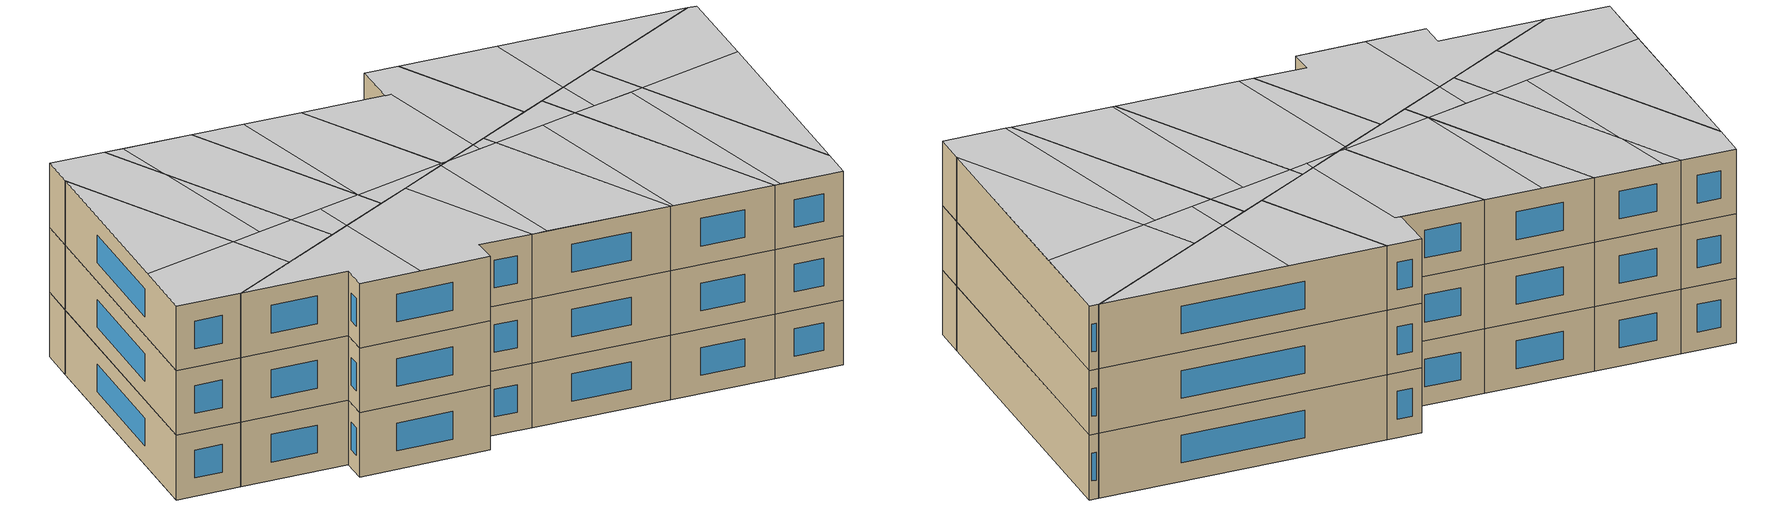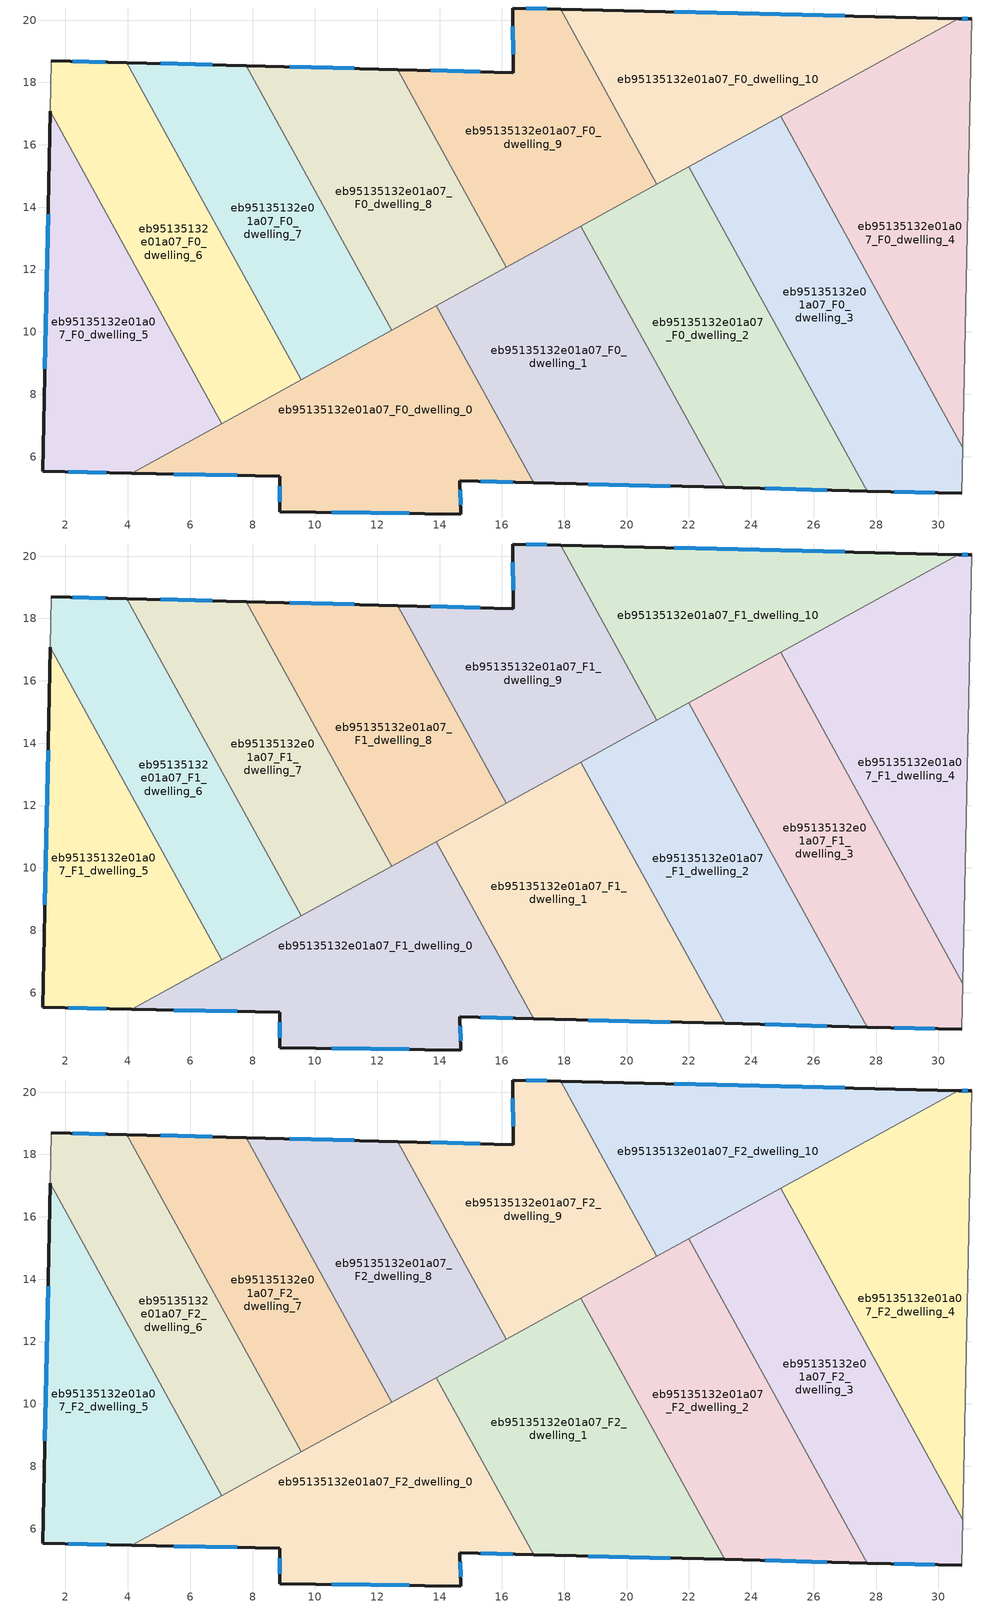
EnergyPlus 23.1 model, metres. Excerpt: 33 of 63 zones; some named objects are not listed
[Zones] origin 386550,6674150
eb95135132e01a07_F0_dwelling_0
 floor ground (EU_floor_Construction): 13.9,10.84 17.02,5.16 14.65,5.22 14.68,4.16 8.88,4.23 8.87,5.37 4.12,5.47 z0
 wall outside (EU_wall_Construction): 4.12,5.47 8.87,5.37 8.88,4.23 14.68,4.16 14.65,5.22 17.02,5.16 z0:3
 wall to eb95135132e01a07_F0_dwelling_1 (EU_wall_Construction): 17.02,5.16 13.9,10.84 z0:3
 wall to eb95135132e01a07_F0_dwelling_7 (EU_wall_Construction): 12.47,10.06 9.56,8.46 z0:3
 wall to eb95135132e01a07_F0_dwelling_5 (EU_wall_Construction): 7.02,7.06 4.12,5.47 z0:3
 wall to eb95135132e01a07_F0_dwelling_6 (EU_wall_Construction): 9.56,8.46 7.02,7.06 z0:3
 wall to eb95135132e01a07_F0_dwelling_8 (EU_wall_Construction): 13.9,10.84 12.47,10.06 z0:3
 window (EU_Window_Construction): 8.87,5.04 8.88,4.55 / 5.48,5.44 7.52,5.4 / 15.33,5.21 16.34,5.18 / 14.67,4.46 14.66,4.92 / 10.53,4.21 13.02,4.18 z0.86:2.14
eb95135132e01a07_F0_dwelling_1
 floor ground (EU_floor_Construction): 18.53,13.39 23.14,5.01 17.02,5.16 13.9,10.84 z0
 wall outside (EU_wall_Construction): 17.02,5.16 23.14,5.01 z0:3
 wall to eb95135132e01a07_F0_dwelling_2 (EU_wall_Construction): 23.14,5.01 18.53,13.39 z0:3
 wall to eb95135132e01a07_F0_dwelling_9 (EU_wall_Construction): 18.53,13.39 16.14,12.08 z0:3
 wall to eb95135132e01a07_F0_dwelling_8 (EU_wall_Construction): 16.14,12.07 13.9,10.84 z0:3
 window (EU_Window_Construction): 18.77,5.12 21.39,5.05 z0.86:2.14
eb95135132e01a07_F0_dwelling_10
 floor ground (EU_floor_Construction): 30.64,20.05 20.97,14.73 17.88,20.35 z0
 wall outside (EU_wall_Construction): 30.64,20.05 17.88,20.35 z0:3
 wall to eb95135132e01a07_F0_dwelling_9 (EU_wall_Construction): 17.88,20.35 20.97,14.73 z0:3
 wall to eb95135132e01a07_F0_dwelling_4 (EU_wall_Construction): 24.94,16.92 30.64,20.05 z0:3
 wall to eb95135132e01a07_F0_dwelling_3 (EU_wall_Construction): 22,15.3 24.94,16.91 z0:3
 wall to eb95135132e01a07_F0_dwelling_2 (EU_wall_Construction): 20.97,14.73 22,15.3 z0:3
 window (EU_Window_Construction): 26.99,20.14 21.52,20.27 z0.86:2.14
eb95135132e01a07_F0_dwelling_2
 floor ground (EU_floor_Construction): 22,15.3 27.72,4.89 23.14,5.01 18.53,13.39 z0
 wall outside (EU_wall_Construction): 23.14,5.01 27.72,4.89 z0:3
 wall to eb95135132e01a07_F0_dwelling_3 (EU_wall_Construction): 27.72,4.89 22,15.3 z0:3
 wall to eb95135132e01a07_F0_dwelling_9 (EU_wall_Construction): 20.97,14.73 18.53,13.39 z0:3
 window (EU_Window_Construction): 24.45,4.98 26.41,4.93 z0.86:2.14
eb95135132e01a07_F0_dwelling_3
 floor ground (EU_floor_Construction): 24.94,16.92 30.78,6.29 30.75,4.82 27.72,4.89 22,15.3 z0
 wall outside (EU_wall_Construction): 27.72,4.89 30.75,4.82 z0:3
 wall to eb95135132e01a07_F0_dwelling_4 (EU_wall_Construction): 30.78,6.29 24.94,16.92 z0:3
 wall adiabatic (EU_wall_Construction): 30.75,4.82 30.78,6.29 z0:3
 window (EU_Window_Construction): 28.59,4.87 29.89,4.84 z0.86:2.14
eb95135132e01a07_F0_dwelling_4
 floor ground (EU_floor_Construction): 31.07,20.04 30.78,6.29 24.94,16.92 30.64,20.05 z0
 wall outside (EU_wall_Construction): 31.07,20.04 30.64,20.05 z0:3
 wall adiabatic (EU_wall_Construction): 30.78,6.29 31.07,20.04 z0:3
 window (EU_Window_Construction): 30.95,20.04 30.76,20.05 z0.86:2.14
eb95135132e01a07_F0_dwelling_5
 floor ground (EU_floor_Construction): 1.51,17.08 7.02,7.06 4.12,5.47 1.27,5.52 z0
 wall outside (EU_wall_Construction): 1.51,17.08 1.27,5.52 4.12,5.47 z0:3
 wall to eb95135132e01a07_F0_dwelling_6 (EU_wall_Construction): 7.02,7.06 1.51,17.08 z0:3
 window (EU_Window_Construction): 2.09,5.51 3.31,5.48 / 1.44,13.78 1.34,8.82 z0.86:2.14
eb95135132e01a07_F0_dwelling_6
 floor ground (EU_floor_Construction): 3.96,18.64 9.56,8.46 7.02,7.06 1.51,17.08 1.54,18.7 z0
 wall outside (EU_wall_Construction): 3.96,18.64 1.54,18.7 z0:3
 wall to eb95135132e01a07_F0_dwelling_7 (EU_wall_Construction): 9.56,8.46 3.96,18.64 z0:3
 wall adiabatic (EU_wall_Construction): 1.54,18.7 1.51,17.08 z0:3
 window (EU_Window_Construction): 3.27,18.66 2.24,18.68 z0.86:2.14
eb95135132e01a07_F0_dwelling_7
 floor ground (EU_floor_Construction): 7.81,18.54 12.47,10.06 9.56,8.46 3.96,18.64 z0
 wall outside (EU_wall_Construction): 7.81,18.54 3.96,18.64 z0:3
 wall to eb95135132e01a07_F0_dwelling_8 (EU_wall_Construction): 12.47,10.06 7.81,18.54 z0:3
 window (EU_Window_Construction): 6.71,18.57 5.06,18.61 z0.86:2.14
eb95135132e01a07_F0_dwelling_8
 floor ground (EU_floor_Construction): 12.65,18.41 16.14,12.08 12.47,10.06 7.81,18.54 z0
 wall outside (EU_wall_Construction): 12.65,18.41 7.81,18.54 z0:3
 wall to eb95135132e01a07_F0_dwelling_9 (EU_wall_Construction): 16.14,12.08 12.65,18.41 z0:3
 window (EU_Window_Construction): 11.27,18.45 9.19,18.5 z0.86:2.14
eb95135132e01a07_F0_dwelling_9
 floor ground (EU_floor_Construction): 17.88,20.35 20.97,14.73 16.14,12.08 12.65,18.41 16.36,18.32 16.35,20.39 z0
 wall outside (EU_wall_Construction): 17.88,20.35 16.35,20.39 16.36,18.32 12.65,18.41 z0:3
 window (EU_Window_Construction): 16.35,19.8 16.36,18.91 / 17.44,20.36 16.79,20.38 / 15.3,18.34 13.71,18.39 z0.86:2.14
eb95135132e01a07_F1_dwelling_0
 floor to eb95135132e01a07_F0_dwelling_0 (EU_floor_Construction): 13.9,10.84 17.02,5.16 14.65,5.22 14.68,4.16 8.88,4.23 8.87,5.37 4.12,5.47 z3
 wall outside (EU_wall_Construction): 4.12,5.47 8.87,5.37 8.88,4.23 14.68,4.16 14.65,5.22 17.02,5.16 z3:6
 wall to eb95135132e01a07_F1_dwelling_1 (EU_wall_Construction): 17.02,5.16 13.9,10.84 z3:6
 wall to eb95135132e01a07_F1_dwelling_7 (EU_wall_Construction): 12.47,10.06 9.56,8.46 z3:6
 wall to eb95135132e01a07_F1_dwelling_5 (EU_wall_Construction): 7.02,7.06 4.12,5.47 z3:6
 wall to eb95135132e01a07_F1_dwelling_6 (EU_wall_Construction): 9.56,8.46 7.02,7.06 z3:6
 wall to eb95135132e01a07_F1_dwelling_8 (EU_wall_Construction): 13.9,10.84 12.47,10.06 z3:6
 window (EU_Window_Construction): 8.87,5.04 8.88,4.55 / 5.48,5.44 7.52,5.4 / 15.33,5.21 16.34,5.18 / 14.67,4.46 14.66,4.92 / 10.53,4.21 13.02,4.18 z3.86:5.14
eb95135132e01a07_F1_dwelling_1
 floor to eb95135132e01a07_F0_dwelling_1 (EU_floor_Construction): 18.53,13.39 23.14,5.01 17.02,5.16 13.9,10.84 z3
 wall outside (EU_wall_Construction): 17.02,5.16 23.14,5.01 z3:6
 wall to eb95135132e01a07_F1_dwelling_2 (EU_wall_Construction): 23.14,5.01 18.53,13.39 z3:6
 wall to eb95135132e01a07_F1_dwelling_9 (EU_wall_Construction): 18.53,13.39 16.14,12.08 z3:6
 wall to eb95135132e01a07_F1_dwelling_8 (EU_wall_Construction): 16.14,12.07 13.9,10.84 z3:6
 window (EU_Window_Construction): 18.77,5.12 21.39,5.05 z3.86:5.14
eb95135132e01a07_F1_dwelling_10
 floor to eb95135132e01a07_F0_dwelling_10 (EU_floor_Construction): 30.64,20.05 20.97,14.73 17.88,20.35 z3
 wall outside (EU_wall_Construction): 30.64,20.05 17.88,20.35 z3:6
 wall to eb95135132e01a07_F1_dwelling_9 (EU_wall_Construction): 17.88,20.35 20.97,14.73 z3:6
 wall to eb95135132e01a07_F1_dwelling_4 (EU_wall_Construction): 24.94,16.92 30.64,20.05 z3:6
 wall to eb95135132e01a07_F1_dwelling_3 (EU_wall_Construction): 22,15.3 24.94,16.91 z3:6
 wall to eb95135132e01a07_F1_dwelling_2 (EU_wall_Construction): 20.97,14.73 22,15.3 z3:6
 window (EU_Window_Construction): 26.99,20.14 21.52,20.27 z3.86:5.14
eb95135132e01a07_F1_dwelling_2
 floor to eb95135132e01a07_F0_dwelling_2 (EU_floor_Construction): 22,15.3 27.72,4.89 23.14,5.01 18.53,13.39 z3
 wall outside (EU_wall_Construction): 23.14,5.01 27.72,4.89 z3:6
 wall to eb95135132e01a07_F1_dwelling_3 (EU_wall_Construction): 27.72,4.89 22,15.3 z3:6
 wall to eb95135132e01a07_F1_dwelling_9 (EU_wall_Construction): 20.97,14.73 18.53,13.39 z3:6
 window (EU_Window_Construction): 24.45,4.98 26.41,4.93 z3.86:5.14
eb95135132e01a07_F1_dwelling_3
 floor to eb95135132e01a07_F0_dwelling_3 (EU_floor_Construction): 24.94,16.92 30.78,6.29 30.75,4.82 27.72,4.89 22,15.3 z3
 wall outside (EU_wall_Construction): 27.72,4.89 30.75,4.82 z3:6
 wall to eb95135132e01a07_F1_dwelling_4 (EU_wall_Construction): 30.78,6.29 24.94,16.92 z3:6
 wall adiabatic (EU_wall_Construction): 30.75,4.82 30.78,6.29 z3:6
 window (EU_Window_Construction): 28.59,4.87 29.89,4.84 z3.86:5.14
eb95135132e01a07_F1_dwelling_4
 floor to eb95135132e01a07_F0_dwelling_4 (EU_floor_Construction): 31.07,20.04 30.78,6.29 24.94,16.92 30.64,20.05 z3
 wall outside (EU_wall_Construction): 31.07,20.04 30.64,20.05 z3:6
 wall adiabatic (EU_wall_Construction): 30.78,6.29 31.07,20.04 z3:6
 window (EU_Window_Construction): 30.95,20.04 30.76,20.05 z3.86:5.14
eb95135132e01a07_F1_dwelling_5
 floor to eb95135132e01a07_F0_dwelling_5 (EU_floor_Construction): 1.51,17.08 7.02,7.06 4.12,5.47 1.27,5.52 z3
 wall outside (EU_wall_Construction): 1.51,17.08 1.27,5.52 4.12,5.47 z3:6
 wall to eb95135132e01a07_F1_dwelling_6 (EU_wall_Construction): 7.02,7.06 1.51,17.08 z3:6
 window (EU_Window_Construction): 2.09,5.51 3.31,5.48 / 1.44,13.78 1.34,8.82 z3.86:5.14
eb95135132e01a07_F1_dwelling_6
 floor to eb95135132e01a07_F0_dwelling_6 (EU_floor_Construction): 3.96,18.64 9.56,8.46 7.02,7.06 1.51,17.08 1.54,18.7 z3
 wall outside (EU_wall_Construction): 3.96,18.64 1.54,18.7 z3:6
 wall to eb95135132e01a07_F1_dwelling_7 (EU_wall_Construction): 9.56,8.46 3.96,18.64 z3:6
 wall adiabatic (EU_wall_Construction): 1.54,18.7 1.51,17.08 z3:6
 window (EU_Window_Construction): 3.27,18.66 2.24,18.68 z3.86:5.14
eb95135132e01a07_F1_dwelling_7
 floor to eb95135132e01a07_F0_dwelling_7 (EU_floor_Construction): 7.81,18.54 12.47,10.06 9.56,8.46 3.96,18.64 z3
 wall outside (EU_wall_Construction): 7.81,18.54 3.96,18.64 z3:6
 wall to eb95135132e01a07_F1_dwelling_8 (EU_wall_Construction): 12.47,10.06 7.81,18.54 z3:6
 window (EU_Window_Construction): 6.71,18.57 5.06,18.61 z3.86:5.14
eb95135132e01a07_F1_dwelling_8
 floor to eb95135132e01a07_F0_dwelling_8 (EU_floor_Construction): 12.65,18.41 16.14,12.08 12.47,10.06 7.81,18.54 z3
 wall outside (EU_wall_Construction): 12.65,18.41 7.81,18.54 z3:6
 wall to eb95135132e01a07_F1_dwelling_9 (EU_wall_Construction): 16.14,12.08 12.65,18.41 z3:6
 window (EU_Window_Construction): 11.27,18.45 9.19,18.5 z3.86:5.14
eb95135132e01a07_F1_dwelling_9
 floor to eb95135132e01a07_F0_dwelling_9 (EU_floor_Construction): 17.88,20.35 20.97,14.73 16.14,12.08 12.65,18.41 16.36,18.32 16.35,20.39 z3
 wall outside (EU_wall_Construction): 17.88,20.35 16.35,20.39 16.36,18.32 12.65,18.41 z3:6
 window (EU_Window_Construction): 16.35,19.8 16.36,18.91 / 17.44,20.36 16.79,20.38 / 15.3,18.34 13.71,18.39 z3.86:5.14
eb95135132e01a07_F2_dwelling_0
 floor to eb95135132e01a07_F1_dwelling_0 (EU_floor_Construction): 13.9,10.84 17.02,5.16 14.65,5.22 14.68,4.16 8.88,4.23 8.87,5.37 4.12,5.47 z6
 wall outside (EU_wall_Construction): 4.12,5.47 8.87,5.37 8.88,4.23 14.68,4.16 14.65,5.22 17.02,5.16 z6:9
 wall to eb95135132e01a07_F2_dwelling_1 (EU_wall_Construction): 17.02,5.16 13.9,10.84 z6:9
 wall to eb95135132e01a07_F2_dwelling_7 (EU_wall_Construction): 12.47,10.06 9.56,8.46 z6:9
 wall to eb95135132e01a07_F2_dwelling_5 (EU_wall_Construction): 7.02,7.06 4.12,5.47 z6:9
 wall to eb95135132e01a07_F2_dwelling_6 (EU_wall_Construction): 9.56,8.46 7.02,7.06 z6:9
 wall to eb95135132e01a07_F2_dwelling_8 (EU_wall_Construction): 13.9,10.84 12.47,10.06 z6:9
 window (EU_Window_Construction): 8.87,5.04 8.88,4.55 / 5.48,5.44 7.52,5.4 / 15.33,5.21 16.34,5.18 / 14.67,4.46 14.66,4.92 / 10.53,4.21 13.02,4.18 z6.86:8.14
 ceiling to eb95135132e01a07_F3_dwelling_1 (EU_floor_Construction): 17.02,5.16 13.9,10.84 10.42,8.93 11.59,4.2 14.68,4.16 14.65,5.22 z9
 ceiling to eb95135132e01a07_F3_dwelling_0 (EU_floor_Construction): 11.59,4.2 10.42,8.93 4.12,5.47 8.87,5.37 8.88,4.23 z9
eb95135132e01a07_F2_dwelling_1
 floor to eb95135132e01a07_F1_dwelling_1 (EU_floor_Construction): 18.53,13.39 23.14,5.01 17.02,5.16 13.9,10.84 z6
 wall outside (EU_wall_Construction): 17.02,5.16 23.14,5.01 z6:9
 wall to eb95135132e01a07_F2_dwelling_2 (EU_wall_Construction): 23.14,5.01 18.53,13.39 z6:9
 wall to eb95135132e01a07_F2_dwelling_9 (EU_wall_Construction): 18.53,13.39 16.14,12.08 z6:9
 wall to eb95135132e01a07_F2_dwelling_8 (EU_wall_Construction): 16.14,12.07 13.9,10.84 z6:9
 window (EU_Window_Construction): 18.77,5.12 21.39,5.05 z6.86:8.14
 ceiling to eb95135132e01a07_F3_dwelling_2 (EU_floor_Construction): 23.14,5.01 18.84,12.82 16.41,12.23 16,12 17.68,5.15 z9
 ceiling to eb95135132e01a07_F3_dwelling_1 (EU_floor_Construction): 17.68,5.15 16,12 13.9,10.84 17.02,5.16 z9
 ceiling to eb95135132e01a07_F3_dwelling_8 (EU_floor_Construction): 18.84,12.82 18.53,13.39 17.92,13.06 18.03,12.62 z9
 ceiling adiabatic (EU_roof_Construction): 18.03,12.62 17.92,13.06 16.41,12.23 z9
eb95135132e01a07_F2_dwelling_10
 floor to eb95135132e01a07_F1_dwelling_10 (EU_floor_Construction): 30.64,20.05 20.97,14.73 17.88,20.35 z6
 wall outside (EU_wall_Construction): 30.64,20.05 17.88,20.35 z6:9
 wall to eb95135132e01a07_F2_dwelling_9 (EU_wall_Construction): 17.88,20.35 20.97,14.73 z6:9
 wall to eb95135132e01a07_F2_dwelling_4 (EU_wall_Construction): 24.94,16.92 30.64,20.05 z6:9
 wall to eb95135132e01a07_F2_dwelling_3 (EU_wall_Construction): 22,15.3 24.94,16.91 z6:9
 wall to eb95135132e01a07_F2_dwelling_2 (EU_wall_Construction): 20.97,14.73 22,15.3 z6:9
 window (EU_Window_Construction): 26.99,20.14 21.52,20.27 z6.86:8.14
 ceiling to eb95135132e01a07_F3_dwelling_9 (EU_floor_Construction): 30.64,20.05 22.24,20.25 23.29,16.01 z9
 ceiling to eb95135132e01a07_F3_dwelling_8 (EU_floor_Construction): 23.29,16.01 22.24,20.25 17.88,20.35 20.97,14.73 z9
eb95135132e01a07_F2_dwelling_2
 floor to eb95135132e01a07_F1_dwelling_2 (EU_floor_Construction): 22,15.3 27.72,4.89 23.14,5.01 18.53,13.39 z6
 wall outside (EU_wall_Construction): 23.14,5.01 27.72,4.89 z6:9
 wall to eb95135132e01a07_F2_dwelling_3 (EU_wall_Construction): 27.72,4.89 22,15.3 z6:9
 wall to eb95135132e01a07_F2_dwelling_9 (EU_wall_Construction): 20.97,14.73 18.53,13.39 z6:9
 window (EU_Window_Construction): 24.45,4.98 26.41,4.93 z6.86:8.14
 ceiling to eb95135132e01a07_F3_dwelling_2 (EU_floor_Construction): 23.24,5.01 21.18,13.4 18.84,12.82 23.14,5.01 z9
 ceiling to eb95135132e01a07_F3_dwelling_8 (EU_floor_Construction): 22.82,13.8 22,15.3 18.53,13.39 18.84,12.82 z9
 ceiling adiabatic (EU_roof_Construction): 27.72,4.89 22.82,13.8 18.84,12.82 21.18,13.4 23.24,5.01 23.14,5.01 z9
eb95135132e01a07_F2_dwelling_3
 floor to eb95135132e01a07_F1_dwelling_3 (EU_floor_Construction): 24.94,16.92 30.78,6.29 30.75,4.82 27.72,4.89 22,15.3 z6
 wall outside (EU_wall_Construction): 27.72,4.89 30.75,4.82 z6:9
 wall to eb95135132e01a07_F2_dwelling_4 (EU_wall_Construction): 30.78,6.29 24.94,16.92 z6:9
 wall adiabatic (EU_wall_Construction): 30.75,4.82 30.78,6.29 z6:9
 window (EU_Window_Construction): 28.59,4.87 29.89,4.84 z6.86:8.14
 ceiling to eb95135132e01a07_F3_dwelling_4 (EU_floor_Construction): 30.75,4.82 30.78,6.29 26.19,14.63 25.63,14.49 27.99,4.89 z9
 ceiling to eb95135132e01a07_F3_dwelling_3 (EU_floor_Construction): 27.99,4.89 25.63,14.49 22.82,13.8 27.72,4.89 z9
 ceiling to eb95135132e01a07_F3_dwelling_8 (EU_floor_Construction): 23.77,14.04 23.29,16.01 22,15.3 22.82,13.8 z9
 ceiling adiabatic (EU_roof_Construction): 26.19,14.63 24.94,16.92 22,15.3 23.29,16.01 23.77,14.04 22.82,13.8 z9
eb95135132e01a07_F2_dwelling_4
 floor to eb95135132e01a07_F1_dwelling_4 (EU_floor_Construction): 31.07,20.04 30.78,6.29 24.94,16.92 30.64,20.05 z6
 wall outside (EU_wall_Construction): 31.07,20.04 30.64,20.05 z6:9
 wall adiabatic (EU_wall_Construction): 30.78,6.29 31.07,20.04 z6:9
 window (EU_Window_Construction): 30.95,20.04 30.76,20.05 z6.86:8.14
 ceiling to eb95135132e01a07_F3_dwelling_4 (EU_floor_Construction): 30.78,6.29 30.98,15.81 26.19,14.63 z9
 ceiling to eb95135132e01a07_F3_dwelling_9 (EU_floor_Construction): 30.98,15.81 31.07,20.04 30.64,20.05 24.94,16.92 26.19,14.63 z9
eb95135132e01a07_F2_dwelling_5
 floor to eb95135132e01a07_F1_dwelling_5 (EU_floor_Construction): 1.51,17.08 7.02,7.06 4.12,5.47 1.27,5.52 z6
 wall outside (EU_wall_Construction): 1.51,17.08 1.27,5.52 4.12,5.47 z6:9
 wall to eb95135132e01a07_F2_dwelling_6 (EU_wall_Construction): 7.02,7.06 1.51,17.08 z6:9
 window (EU_Window_Construction): 2.09,5.51 3.31,5.48 / 1.44,13.78 1.34,8.82 z6.86:8.14
 ceiling to eb95135132e01a07_F3_dwelling_0 (EU_floor_Construction): 7.02,7.06 5.64,9.58 1.33,8.52 1.27,5.52 4.12,5.47 z9
 ceiling to eb95135132e01a07_F3_dwelling_5 (EU_floor_Construction): 5.64,9.58 1.51,17.08 1.33,8.52 z9
eb95135132e01a07_F2_dwelling_6
 floor to eb95135132e01a07_F1_dwelling_6 (EU_floor_Construction): 3.96,18.64 9.56,8.46 7.02,7.06 1.51,17.08 1.54,18.7 z6
 wall outside (EU_wall_Construction): 3.96,18.64 1.54,18.7 z6:9
 wall to eb95135132e01a07_F2_dwelling_7 (EU_wall_Construction): 9.56,8.46 3.96,18.64 z6:9
 wall adiabatic (EU_wall_Construction): 1.54,18.7 1.51,17.08 z6:9
 window (EU_Window_Construction): 3.27,18.66 2.24,18.68 z6.86:8.14
 ceiling to eb95135132e01a07_F3_dwelling_5 (EU_floor_Construction): 6.94,9.9 5.46,15.92 3.96,18.64 1.54,18.7 1.51,17.08 5.64,9.58 z9
 ceiling to eb95135132e01a07_F3_dwelling_6 (EU_floor_Construction): 8.55,10.29 5.46,15.92 6.94,9.9 z9
 ceiling to eb95135132e01a07_F3_dwelling_0 (EU_floor_Construction): 9.56,8.46 8.55,10.29 5.64,9.58 7.02,7.06 z9
eb95135132e01a07_F2_dwelling_7
 floor to eb95135132e01a07_F1_dwelling_7 (EU_floor_Construction): 7.81,18.54 12.47,10.06 9.56,8.46 3.96,18.64 z6
 wall outside (EU_wall_Construction): 7.81,18.54 3.96,18.64 z6:9
 wall to eb95135132e01a07_F2_dwelling_8 (EU_wall_Construction): 12.47,10.06 7.81,18.54 z6:9
 window (EU_Window_Construction): 6.71,18.57 5.06,18.61 z6.86:8.14
 ceiling to eb95135132e01a07_F3_dwelling_6 (EU_floor_Construction): 11.89,11.11 7.81,18.54 4.79,18.62 5.46,15.92 8.55,10.29 z9
 ceiling to eb95135132e01a07_F3_dwelling_5 (EU_floor_Construction): 5.46,15.92 4.79,18.62 3.96,18.64 z9
 ceiling to eb95135132e01a07_F3_dwelling_1 (EU_floor_Construction): 12.47,10.06 11.89,11.11 10,10.65 10.42,8.93 z9
 ceiling to eb95135132e01a07_F3_dwelling_0 (EU_floor_Construction): 10.42,8.93 10,10.65 8.55,10.29 9.56,8.46 z9
eb95135132e01a07_F2_dwelling_8
 floor to eb95135132e01a07_F1_dwelling_8 (EU_floor_Construction): 12.65,18.41 16.14,12.08 12.47,10.06 7.81,18.54 z6
 wall outside (EU_wall_Construction): 12.65,18.41 7.81,18.54 z6:9
 wall to eb95135132e01a07_F2_dwelling_9 (EU_wall_Construction): 16.14,12.08 12.65,18.41 z6:9
 window (EU_Window_Construction): 11.27,18.45 9.19,18.5 z6.86:8.14
 ceiling to eb95135132e01a07_F3_dwelling_7 (EU_floor_Construction): 16.1,12.15 12.65,18.41 10.11,18.48 11.92,11.12 z9
 ceiling to eb95135132e01a07_F3_dwelling_6 (EU_floor_Construction): 11.92,11.12 10.11,18.48 7.81,18.54 11.89,11.11 z9
 ceiling to eb95135132e01a07_F3_dwelling_1 (EU_floor_Construction): 16,12 15.97,12.12 11.89,11.11 12.47,10.06 z9
 ceiling to eb95135132e01a07_F3_dwelling_2 (EU_floor_Construction): 16.14,12.08 16.1,12.15 15.97,12.12 16,12 z9
eb95135132e01a07_F2_dwelling_9
 floor to eb95135132e01a07_F1_dwelling_9 (EU_floor_Construction): 17.88,20.35 20.97,14.73 16.14,12.08 12.65,18.41 16.36,18.32 16.35,20.39 z6
 wall outside (EU_wall_Construction): 17.88,20.35 16.35,20.39 16.36,18.32 12.65,18.41 z6:9
 window (EU_Window_Construction): 16.35,19.8 16.36,18.91 / 17.44,20.36 16.79,20.38 / 15.3,18.34 13.71,18.39 z6.86:8.14
 ceiling to eb95135132e01a07_F3_dwelling_8 (EU_floor_Construction): 20.97,14.73 17.88,20.35 16.35,20.39 16.36,18.32 16.63,18.31 17.92,13.06 z9
 ceiling to eb95135132e01a07_F3_dwelling_2 (EU_floor_Construction): 16.41,12.23 16.1,12.15 16.14,12.08 z9
 ceiling to eb95135132e01a07_F3_dwelling_7 (EU_floor_Construction): 17.92,13.06 16.63,18.31 12.65,18.41 16.1,12.15 16.41,12.23 z9
[Building]
EU S2 Campaign: North Axis=0; Terrain=City; Solar Distribution=FullExterior
[Site:Location]
Helsinki-Vantaa.AP: Latitude=60.317; Longitude=24.963; Time Zone=2; Elevation=54.6
[SizingPeriod:WeatherFileDays]
AnnualSizingPeriod: Begin Month=1; Begin Day of Month=1; End Month=12; End Day of Month=31; Day of Week for Start Day=Monday; Use Weather File Daylight Saving Period=No; Use Weather File Rain and Snow Indicators=No
[MATERIAL]
EU_InternalMass_Material: Roughness=MediumRough; Thickness=0.1; Conductivity=1; Density=1800; Specific Heat=900; Thermal Absorptance=0.9; Solar Absorptance=0.7; Visible Absorptance=0.7
[MATERIAL:NOMASS] Roughness=MediumRough; Thermal Absorptance=0.9; Solar Absorptance=0.7; Visible Absorptance=0.7
Name | Thermal Resistance
EU_wall_NoMass | 1.10183
EU_roof_NoMass; EU_floor_NoMass | 1.70606
[WINDOWMATERIAL:SIMPLEGLAZINGSYSTEM]
EU_Window_SimpleGlazing: UFactor=3.11035; Solar Heat Gain Coefficient=0.8; Visible Transmittance=0.8
[CONSTRUCTION]
EU_wall_Construction: EU_wall_NoMass
EU_roof_Construction: EU_roof_NoMass
EU_floor_Construction: EU_floor_NoMass
EU_Window_Construction: EU_Window_SimpleGlazing
EU_InternalMass_Construction: EU_InternalMass_Material
[ZONE] Type=1; Multiplier=1; Ceiling Height=autocalculate; Floor Area=autocalculate; Part of Total Floor Area=Yes
Name | Volume
eb95135132e01a07_F0_dwelling_0; eb95135132e01a07_F1_dwelling_0; eb95135132e01a07_F2_dwelling_0 | 127.335
eb95135132e01a07_F0_dwelling_1; eb95135132e01a07_F1_dwelling_1; eb95135132e01a07_F2_dwelling_1 | 127.331
eb95135132e01a07_F0_dwelling_10; eb95135132e01a07_F1_dwelling_10; eb95135132e01a07_F2_dwelling_10; eb95135132e01a07_F0_dwelling_9; eb95135132e01a07_F1_dwelling_9; eb95135132e01a07_F2_dwelling_9 | 106.118
eb95135132e01a07_F0_dwelling_2; eb95135132e01a07_F1_dwelling_2; eb95135132e01a07_F2_dwelling_2 | 127.365
eb95135132e01a07_F0_dwelling_3; eb95135132e01a07_F1_dwelling_3; eb95135132e01a07_F2_dwelling_3 | 127.315
eb95135132e01a07_F0_dwelling_4; eb95135132e01a07_F1_dwelling_4; eb95135132e01a07_F2_dwelling_4 | 127.341
eb95135132e01a07_F0_dwelling_5; eb95135132e01a07_F1_dwelling_5; eb95135132e01a07_F2_dwelling_5 | 106.123
eb95135132e01a07_F0_dwelling_6; eb95135132e01a07_F1_dwelling_6; eb95135132e01a07_F2_dwelling_6 | 106.119
eb95135132e01a07_F0_dwelling_7; eb95135132e01a07_F1_dwelling_7; eb95135132e01a07_F2_dwelling_7 | 106.112
eb95135132e01a07_F0_dwelling_8; eb95135132e01a07_F1_dwelling_8; eb95135132e01a07_F2_dwelling_8 | 106.128
[INTERNALMASS] Construction=EU_InternalMass_Construction
Name | Zone or ZoneList | Surface Area
eb95135132e01a07_F0_dwelling_0_EU_InternalMass | eb95135132e01a07_F0_dwelling_0 | 42.4448
eb95135132e01a07_F0_dwelling_1_EU_InternalMass | eb95135132e01a07_F0_dwelling_1 | 42.4437
eb95135132e01a07_F0_dwelling_2_EU_InternalMass | eb95135132e01a07_F0_dwelling_2 | 42.455
eb95135132e01a07_F0_dwelling_3_EU_InternalMass | eb95135132e01a07_F0_dwelling_3 | 42.4382
eb95135132e01a07_F0_dwelling_4_EU_InternalMass | eb95135132e01a07_F0_dwelling_4 | 42.4469
eb95135132e01a07_F0_dwelling_5_EU_InternalMass | eb95135132e01a07_F0_dwelling_5 | 35.3742
eb95135132e01a07_F0_dwelling_6_EU_InternalMass | eb95135132e01a07_F0_dwelling_6 | 35.3733
eb95135132e01a07_F0_dwelling_7_EU_InternalMass | eb95135132e01a07_F0_dwelling_7 | 35.3709
eb95135132e01a07_F0_dwelling_8_EU_InternalMass | eb95135132e01a07_F0_dwelling_8 | 35.3761
eb95135132e01a07_F0_dwelling_9_EU_InternalMass | eb95135132e01a07_F0_dwelling_9 | 35.373
eb95135132e01a07_F0_dwelling_10_EU_InternalMass | eb95135132e01a07_F0_dwelling_10 | 35.3725
eb95135132e01a07_F1_dwelling_0_EU_InternalMass | eb95135132e01a07_F1_dwelling_0 | 42.4448
eb95135132e01a07_F1_dwelling_1_EU_InternalMass | eb95135132e01a07_F1_dwelling_1 | 42.4437
eb95135132e01a07_F1_dwelling_2_EU_InternalMass | eb95135132e01a07_F1_dwelling_2 | 42.455
eb95135132e01a07_F1_dwelling_3_EU_InternalMass | eb95135132e01a07_F1_dwelling_3 | 42.4382
eb95135132e01a07_F1_dwelling_4_EU_InternalMass | eb95135132e01a07_F1_dwelling_4 | 42.4469
eb95135132e01a07_F1_dwelling_5_EU_InternalMass | eb95135132e01a07_F1_dwelling_5 | 35.3742
eb95135132e01a07_F1_dwelling_6_EU_InternalMass | eb95135132e01a07_F1_dwelling_6 | 35.3733
eb95135132e01a07_F1_dwelling_7_EU_InternalMass | eb95135132e01a07_F1_dwelling_7 | 35.3709
eb95135132e01a07_F1_dwelling_8_EU_InternalMass | eb95135132e01a07_F1_dwelling_8 | 35.3761
eb95135132e01a07_F1_dwelling_9_EU_InternalMass | eb95135132e01a07_F1_dwelling_9 | 35.373
eb95135132e01a07_F1_dwelling_10_EU_InternalMass | eb95135132e01a07_F1_dwelling_10 | 35.3725
eb95135132e01a07_F2_dwelling_0_EU_InternalMass | eb95135132e01a07_F2_dwelling_0 | 42.4448
eb95135132e01a07_F2_dwelling_1_EU_InternalMass | eb95135132e01a07_F2_dwelling_1 | 42.4437
eb95135132e01a07_F2_dwelling_2_EU_InternalMass | eb95135132e01a07_F2_dwelling_2 | 42.455
eb95135132e01a07_F2_dwelling_3_EU_InternalMass | eb95135132e01a07_F2_dwelling_3 | 42.4382
eb95135132e01a07_F2_dwelling_4_EU_InternalMass | eb95135132e01a07_F2_dwelling_4 | 42.4469
eb95135132e01a07_F2_dwelling_5_EU_InternalMass | eb95135132e01a07_F2_dwelling_5 | 35.3742
eb95135132e01a07_F2_dwelling_6_EU_InternalMass | eb95135132e01a07_F2_dwelling_6 | 35.3733
eb95135132e01a07_F2_dwelling_7_EU_InternalMass | eb95135132e01a07_F2_dwelling_7 | 35.3709
eb95135132e01a07_F2_dwelling_8_EU_InternalMass | eb95135132e01a07_F2_dwelling_8 | 35.3761
eb95135132e01a07_F2_dwelling_9_EU_InternalMass | eb95135132e01a07_F2_dwelling_9 | 35.373
eb95135132e01a07_F2_dwelling_10_EU_InternalMass | eb95135132e01a07_F2_dwelling_10 | 35.3725
[OTHEREQUIPMENT] Fuel Type=Electricity; Design Level Calculation Method=Watts/Area; Power per Zone Floor Area=1; Fraction Latent=0; Fraction Radiant=0; Fraction Lost=0; Carbon Dioxide Generation Rate=0; EndUse Subcategory=EU_Step8_InternalGains
Name | Zone or ZoneList or Space or SpaceList | Schedule
EU_Step8_InternalGain_eb95135132e01a07_F0_dwelling_0_f000 | eb95135132e01a07_F0_dwelling_0 | EU_Step8_GainSchedule_eb95135132e01a07_F0_dwelling_0_f000
EU_Step8_InternalGain_eb95135132e01a07_F0_dwelling_1_f000 | eb95135132e01a07_F0_dwelling_1 | EU_Step8_GainSchedule_eb95135132e01a07_F0_dwelling_1_f000
EU_Step8_InternalGain_eb95135132e01a07_F0_dwelling_2_f000 | eb95135132e01a07_F0_dwelling_2 | EU_Step8_GainSchedule_eb95135132e01a07_F0_dwelling_2_f000
EU_Step8_InternalGain_eb95135132e01a07_F0_dwelling_3_f000 | eb95135132e01a07_F0_dwelling_3 | EU_Step8_GainSchedule_eb95135132e01a07_F0_dwelling_3_f000
EU_Step8_InternalGain_eb95135132e01a07_F0_dwelling_4_f000 | eb95135132e01a07_F0_dwelling_4 | EU_Step8_GainSchedule_eb95135132e01a07_F0_dwelling_4_f000
EU_Step8_InternalGain_eb95135132e01a07_F0_dwelling_5_f000 | eb95135132e01a07_F0_dwelling_5 | EU_Step8_GainSchedule_eb95135132e01a07_F0_dwelling_5_f000
EU_Step8_InternalGain_eb95135132e01a07_F0_dwelling_6_f000 | eb95135132e01a07_F0_dwelling_6 | EU_Step8_GainSchedule_eb95135132e01a07_F0_dwelling_6_f000
EU_Step8_InternalGain_eb95135132e01a07_F0_dwelling_7_f000 | eb95135132e01a07_F0_dwelling_7 | EU_Step8_GainSchedule_eb95135132e01a07_F0_dwelling_7_f000
EU_Step8_InternalGain_eb95135132e01a07_F0_dwelling_8_f000 | eb95135132e01a07_F0_dwelling_8 | EU_Step8_GainSchedule_eb95135132e01a07_F0_dwelling_8_f000
EU_Step8_InternalGain_eb95135132e01a07_F0_dwelling_9_f000 | eb95135132e01a07_F0_dwelling_9 | EU_Step8_GainSchedule_eb95135132e01a07_F0_dwelling_9_f000
EU_Step8_InternalGain_eb95135132e01a07_F0_dwelling_10_f000 | eb95135132e01a07_F0_dwelling_10 | EU_Step8_GainSchedule_eb95135132e01a07_F0_dwelling_10_f000
EU_Step8_InternalGain_eb95135132e01a07_F1_dwelling_0_f000 | eb95135132e01a07_F1_dwelling_0 | EU_Step8_GainSchedule_eb95135132e01a07_F1_dwelling_0_f000
EU_Step8_InternalGain_eb95135132e01a07_F1_dwelling_1_f000 | eb95135132e01a07_F1_dwelling_1 | EU_Step8_GainSchedule_eb95135132e01a07_F1_dwelling_1_f000
EU_Step8_InternalGain_eb95135132e01a07_F1_dwelling_2_f000 | eb95135132e01a07_F1_dwelling_2 | EU_Step8_GainSchedule_eb95135132e01a07_F1_dwelling_2_f000
EU_Step8_InternalGain_eb95135132e01a07_F1_dwelling_3_f000 | eb95135132e01a07_F1_dwelling_3 | EU_Step8_GainSchedule_eb95135132e01a07_F1_dwelling_3_f000
EU_Step8_InternalGain_eb95135132e01a07_F1_dwelling_4_f000 | eb95135132e01a07_F1_dwelling_4 | EU_Step8_GainSchedule_eb95135132e01a07_F1_dwelling_4_f000
EU_Step8_InternalGain_eb95135132e01a07_F1_dwelling_5_f000 | eb95135132e01a07_F1_dwelling_5 | EU_Step8_GainSchedule_eb95135132e01a07_F1_dwelling_5_f000
EU_Step8_InternalGain_eb95135132e01a07_F1_dwelling_6_f000 | eb95135132e01a07_F1_dwelling_6 | EU_Step8_GainSchedule_eb95135132e01a07_F1_dwelling_6_f000
EU_Step8_InternalGain_eb95135132e01a07_F1_dwelling_7_f000 | eb95135132e01a07_F1_dwelling_7 | EU_Step8_GainSchedule_eb95135132e01a07_F1_dwelling_7_f000
EU_Step8_InternalGain_eb95135132e01a07_F1_dwelling_8_f000 | eb95135132e01a07_F1_dwelling_8 | EU_Step8_GainSchedule_eb95135132e01a07_F1_dwelling_8_f000
EU_Step8_InternalGain_eb95135132e01a07_F1_dwelling_9_f000 | eb95135132e01a07_F1_dwelling_9 | EU_Step8_GainSchedule_eb95135132e01a07_F1_dwelling_9_f000
EU_Step8_InternalGain_eb95135132e01a07_F1_dwelling_10_f000 | eb95135132e01a07_F1_dwelling_10 | EU_Step8_GainSchedule_eb95135132e01a07_F1_dwelling_10_f000
EU_Step8_InternalGain_eb95135132e01a07_F2_dwelling_0_f000 | eb95135132e01a07_F2_dwelling_0 | EU_Step8_GainSchedule_eb95135132e01a07_F2_dwelling_0_f000
EU_Step8_InternalGain_eb95135132e01a07_F2_dwelling_1_f000 | eb95135132e01a07_F2_dwelling_1 | EU_Step8_GainSchedule_eb95135132e01a07_F2_dwelling_1_f000
EU_Step8_InternalGain_eb95135132e01a07_F2_dwelling_2_f000 | eb95135132e01a07_F2_dwelling_2 | EU_Step8_GainSchedule_eb95135132e01a07_F2_dwelling_2_f000
EU_Step8_InternalGain_eb95135132e01a07_F2_dwelling_3_f000 | eb95135132e01a07_F2_dwelling_3 | EU_Step8_GainSchedule_eb95135132e01a07_F2_dwelling_3_f000
EU_Step8_InternalGain_eb95135132e01a07_F2_dwelling_4_f000 | eb95135132e01a07_F2_dwelling_4 | EU_Step8_GainSchedule_eb95135132e01a07_F2_dwelling_4_f000
EU_Step8_InternalGain_eb95135132e01a07_F2_dwelling_5_f000 | eb95135132e01a07_F2_dwelling_5 | EU_Step8_GainSchedule_eb95135132e01a07_F2_dwelling_5_f000
EU_Step8_InternalGain_eb95135132e01a07_F2_dwelling_6_f000 | eb95135132e01a07_F2_dwelling_6 | EU_Step8_GainSchedule_eb95135132e01a07_F2_dwelling_6_f000
EU_Step8_InternalGain_eb95135132e01a07_F2_dwelling_7_f000 | eb95135132e01a07_F2_dwelling_7 | EU_Step8_GainSchedule_eb95135132e01a07_F2_dwelling_7_f000
EU_Step8_InternalGain_eb95135132e01a07_F2_dwelling_8_f000 | eb95135132e01a07_F2_dwelling_8 | EU_Step8_GainSchedule_eb95135132e01a07_F2_dwelling_8_f000
EU_Step8_InternalGain_eb95135132e01a07_F2_dwelling_9_f000 | eb95135132e01a07_F2_dwelling_9 | EU_Step8_GainSchedule_eb95135132e01a07_F2_dwelling_9_f000
EU_Step8_InternalGain_eb95135132e01a07_F2_dwelling_10_f000 | eb95135132e01a07_F2_dwelling_10 | EU_Step8_GainSchedule_eb95135132e01a07_F2_dwelling_10_f000
[ZONEVENTILATION:DESIGNFLOWRATE] Schedule=EU_AlwaysOn; Design Flow Rate Calculation Method=AirChanges/Hour; Air Changes per Hour=0.756316; Ventilation Type=Natural; Fan Pressure Rise=0; Fan Total Efficiency=1; Constant Term Coefficient=1; Temperature Term Coefficient=0; Velocity Term Coefficient=0; Velocity Squared Term Coefficient=0; Minimum Indoor Temperature=-100; Maximum Indoor Temperature=100; Delta Temperature=-100; Minimum Outdoor Temperature=-100; Maximum Outdoor Temperature=100; Maximum Wind Speed=40
Name | Zone or ZoneList or Space or SpaceList
EU_ConstantAir_eb95135132e01a07_F0_dwelling_0 | eb95135132e01a07_F0_dwelling_0
EU_ConstantAir_eb95135132e01a07_F0_dwelling_1 | eb95135132e01a07_F0_dwelling_1
EU_ConstantAir_eb95135132e01a07_F0_dwelling_2 | eb95135132e01a07_F0_dwelling_2
EU_ConstantAir_eb95135132e01a07_F0_dwelling_3 | eb95135132e01a07_F0_dwelling_3
EU_ConstantAir_eb95135132e01a07_F0_dwelling_4 | eb95135132e01a07_F0_dwelling_4
EU_ConstantAir_eb95135132e01a07_F0_dwelling_5 | eb95135132e01a07_F0_dwelling_5
EU_ConstantAir_eb95135132e01a07_F0_dwelling_6 | eb95135132e01a07_F0_dwelling_6
EU_ConstantAir_eb95135132e01a07_F0_dwelling_7 | eb95135132e01a07_F0_dwelling_7
EU_ConstantAir_eb95135132e01a07_F0_dwelling_8 | eb95135132e01a07_F0_dwelling_8
EU_ConstantAir_eb95135132e01a07_F0_dwelling_9 | eb95135132e01a07_F0_dwelling_9
EU_ConstantAir_eb95135132e01a07_F0_dwelling_10 | eb95135132e01a07_F0_dwelling_10
EU_ConstantAir_eb95135132e01a07_F1_dwelling_0 | eb95135132e01a07_F1_dwelling_0
EU_ConstantAir_eb95135132e01a07_F1_dwelling_1 | eb95135132e01a07_F1_dwelling_1
EU_ConstantAir_eb95135132e01a07_F1_dwelling_2 | eb95135132e01a07_F1_dwelling_2
EU_ConstantAir_eb95135132e01a07_F1_dwelling_3 | eb95135132e01a07_F1_dwelling_3
EU_ConstantAir_eb95135132e01a07_F1_dwelling_4 | eb95135132e01a07_F1_dwelling_4
EU_ConstantAir_eb95135132e01a07_F1_dwelling_5 | eb95135132e01a07_F1_dwelling_5
EU_ConstantAir_eb95135132e01a07_F1_dwelling_6 | eb95135132e01a07_F1_dwelling_6
EU_ConstantAir_eb95135132e01a07_F1_dwelling_7 | eb95135132e01a07_F1_dwelling_7
EU_ConstantAir_eb95135132e01a07_F1_dwelling_8 | eb95135132e01a07_F1_dwelling_8
EU_ConstantAir_eb95135132e01a07_F1_dwelling_9 | eb95135132e01a07_F1_dwelling_9
EU_ConstantAir_eb95135132e01a07_F1_dwelling_10 | eb95135132e01a07_F1_dwelling_10
EU_ConstantAir_eb95135132e01a07_F2_dwelling_0 | eb95135132e01a07_F2_dwelling_0
EU_ConstantAir_eb95135132e01a07_F2_dwelling_1 | eb95135132e01a07_F2_dwelling_1
EU_ConstantAir_eb95135132e01a07_F2_dwelling_2 | eb95135132e01a07_F2_dwelling_2
EU_ConstantAir_eb95135132e01a07_F2_dwelling_3 | eb95135132e01a07_F2_dwelling_3
EU_ConstantAir_eb95135132e01a07_F2_dwelling_4 | eb95135132e01a07_F2_dwelling_4
EU_ConstantAir_eb95135132e01a07_F2_dwelling_5 | eb95135132e01a07_F2_dwelling_5
EU_ConstantAir_eb95135132e01a07_F2_dwelling_6 | eb95135132e01a07_F2_dwelling_6
EU_ConstantAir_eb95135132e01a07_F2_dwelling_7 | eb95135132e01a07_F2_dwelling_7
EU_ConstantAir_eb95135132e01a07_F2_dwelling_8 | eb95135132e01a07_F2_dwelling_8
EU_ConstantAir_eb95135132e01a07_F2_dwelling_9 | eb95135132e01a07_F2_dwelling_9
EU_ConstantAir_eb95135132e01a07_F2_dwelling_10 | eb95135132e01a07_F2_dwelling_10
[HVACTEMPLATE:ZONE:IDEALLOADSAIRSYSTEM] System Availability Schedule=EU_AlwaysOn; Maximum Heating Supply Air Temperature=50; Minimum Cooling Supply Air Temperature=13; Maximum Heating Supply Air Humidity Ratio=0.0156; Minimum Cooling Supply Air Humidity Ratio=0.0077; Heating Limit=NoLimit; Cooling Limit=NoLimit; Heating Availability Schedule=EU_AlwaysOn; Cooling Availability Schedule=EU_CoolingOff; Dehumidification Control Type=ConstantSensibleHeatRatio; Cooling Sensible Heat Ratio=0.7; Dehumidification Setpoint=60; Humidification Control Type=None; Humidification Setpoint=30; Outdoor Air Method=None; Outdoor Air Flow Rate per Person=0.00944; Outdoor Air Flow Rate per Zone Floor Area=0; Outdoor Air Flow Rate per Zone=0; Demand Controlled Ventilation Type=None; Outdoor Air Economizer Type=NoEconomizer; Heat Recovery Type=None; Sensible Heat Recovery Effectiveness=0.7; Latent Heat Recovery Effectiveness=0.65
Name | Template Thermostat
eb95135132e01a07_F0_dwelling_0 | EU_HeatOnly_eb95135132e01a07_F0_dwelling_0
eb95135132e01a07_F0_dwelling_1 | EU_HeatOnly_eb95135132e01a07_F0_dwelling_1
eb95135132e01a07_F0_dwelling_2 | EU_HeatOnly_eb95135132e01a07_F0_dwelling_2
eb95135132e01a07_F0_dwelling_3 | EU_HeatOnly_eb95135132e01a07_F0_dwelling_3
eb95135132e01a07_F0_dwelling_4 | EU_HeatOnly_eb95135132e01a07_F0_dwelling_4
eb95135132e01a07_F0_dwelling_5 | EU_HeatOnly_eb95135132e01a07_F0_dwelling_5
eb95135132e01a07_F0_dwelling_6 | EU_HeatOnly_eb95135132e01a07_F0_dwelling_6
eb95135132e01a07_F0_dwelling_7 | EU_HeatOnly_eb95135132e01a07_F0_dwelling_7
eb95135132e01a07_F0_dwelling_8 | EU_HeatOnly_eb95135132e01a07_F0_dwelling_8
eb95135132e01a07_F0_dwelling_9 | EU_HeatOnly_eb95135132e01a07_F0_dwelling_9
eb95135132e01a07_F0_dwelling_10 | EU_HeatOnly_eb95135132e01a07_F0_dwelling_10
eb95135132e01a07_F1_dwelling_0 | EU_HeatOnly_eb95135132e01a07_F1_dwelling_0
eb95135132e01a07_F1_dwelling_1 | EU_HeatOnly_eb95135132e01a07_F1_dwelling_1
eb95135132e01a07_F1_dwelling_2 | EU_HeatOnly_eb95135132e01a07_F1_dwelling_2
eb95135132e01a07_F1_dwelling_3 | EU_HeatOnly_eb95135132e01a07_F1_dwelling_3
eb95135132e01a07_F1_dwelling_4 | EU_HeatOnly_eb95135132e01a07_F1_dwelling_4
eb95135132e01a07_F1_dwelling_5 | EU_HeatOnly_eb95135132e01a07_F1_dwelling_5
eb95135132e01a07_F1_dwelling_6 | EU_HeatOnly_eb95135132e01a07_F1_dwelling_6
eb95135132e01a07_F1_dwelling_7 | EU_HeatOnly_eb95135132e01a07_F1_dwelling_7
eb95135132e01a07_F1_dwelling_8 | EU_HeatOnly_eb95135132e01a07_F1_dwelling_8
eb95135132e01a07_F1_dwelling_9 | EU_HeatOnly_eb95135132e01a07_F1_dwelling_9
eb95135132e01a07_F1_dwelling_10 | EU_HeatOnly_eb95135132e01a07_F1_dwelling_10
eb95135132e01a07_F2_dwelling_0 | EU_HeatOnly_eb95135132e01a07_F2_dwelling_0
eb95135132e01a07_F2_dwelling_1 | EU_HeatOnly_eb95135132e01a07_F2_dwelling_1
eb95135132e01a07_F2_dwelling_2 | EU_HeatOnly_eb95135132e01a07_F2_dwelling_2
eb95135132e01a07_F2_dwelling_3 | EU_HeatOnly_eb95135132e01a07_F2_dwelling_3
eb95135132e01a07_F2_dwelling_4 | EU_HeatOnly_eb95135132e01a07_F2_dwelling_4
eb95135132e01a07_F2_dwelling_5 | EU_HeatOnly_eb95135132e01a07_F2_dwelling_5
eb95135132e01a07_F2_dwelling_6 | EU_HeatOnly_eb95135132e01a07_F2_dwelling_6
eb95135132e01a07_F2_dwelling_7 | EU_HeatOnly_eb95135132e01a07_F2_dwelling_7
eb95135132e01a07_F2_dwelling_8 | EU_HeatOnly_eb95135132e01a07_F2_dwelling_8
eb95135132e01a07_F2_dwelling_9 | EU_HeatOnly_eb95135132e01a07_F2_dwelling_9
eb95135132e01a07_F2_dwelling_10 | EU_HeatOnly_eb95135132e01a07_F2_dwelling_10
[SIZING:ZONE] Zone Cooling Design Supply Air Temperature Input Method=SupplyAirTemperature; Zone Cooling Design Supply Air Temperature=13; Zone Heating Design Supply Air Temperature Input Method=SupplyAirTemperature; Zone Heating Design Supply Air Temperature=50; Zone Cooling Design Supply Air Humidity Ratio=0.008; Zone Heating Design Supply Air Humidity Ratio=0.008; Cooling Design Air Flow Method=DesignDay; Cooling Design Air Flow Rate=0; Cooling Minimum Air Flow per Zone Floor Area=0.000762; Cooling Minimum Air Flow=0; Cooling Minimum Air Flow Fraction=0.2; Heating Design Air Flow Method=DesignDay; Heating Design Air Flow Rate=0; Heating Maximum Air Flow per Zone Floor Area=0.002032; Heating Maximum Air Flow=0.141576; Heating Maximum Air Flow Fraction=0.3; Account for Dedicated Outdoor Air System=No; Dedicated Outdoor Air System Control Strategy=NeutralSupplyAir; Dedicated Outdoor Air Low Setpoint Temperature for Design=autosize; Dedicated Outdoor Air High Setpoint Temperature for Design=autosize; Zone Load Sizing Method=Sensible Load Only No Latent Load; Zone Latent Cooling Design Supply Air Humidity Ratio Input Method=HumidityRatioDifference; Zone Cooling Design Supply Air Humidity Ratio Difference=0.005; Zone Latent Heating Design Supply Air Humidity Ratio Input Method=HumidityRatioDifference; Zone Humidification Design Supply Air Humidity Ratio Difference=0.005
eb95135132e01a07_F0_dwelling_0; eb95135132e01a07_F0_dwelling_1; eb95135132e01a07_F0_dwelling_2; eb95135132e01a07_F0_dwelling_3; eb95135132e01a07_F0_dwelling_4; eb95135132e01a07_F0_dwelling_5; eb95135132e01a07_F0_dwelling_6; eb95135132e01a07_F0_dwelling_7; eb95135132e01a07_F0_dwelling_8; eb95135132e01a07_F0_dwelling_9; eb95135132e01a07_F0_dwelling_10; eb95135132e01a07_F1_dwelling_0; eb95135132e01a07_F1_dwelling_1; eb95135132e01a07_F1_dwelling_2; eb95135132e01a07_F1_dwelling_3; eb95135132e01a07_F1_dwelling_4; eb95135132e01a07_F1_dwelling_5; eb95135132e01a07_F1_dwelling_6; eb95135132e01a07_F1_dwelling_7; eb95135132e01a07_F1_dwelling_8; eb95135132e01a07_F1_dwelling_9; eb95135132e01a07_F1_dwelling_10; eb95135132e01a07_F2_dwelling_0; eb95135132e01a07_F2_dwelling_1; eb95135132e01a07_F2_dwelling_2; eb95135132e01a07_F2_dwelling_3; eb95135132e01a07_F2_dwelling_4; eb95135132e01a07_F2_dwelling_5; eb95135132e01a07_F2_dwelling_6; eb95135132e01a07_F2_dwelling_7; eb95135132e01a07_F2_dwelling_8; eb95135132e01a07_F2_dwelling_9; eb95135132e01a07_F2_dwelling_10
[SCHEDULE:CONSTANT]
Name | Hourly Value
EU_AlwaysOn | 1
EU_CoolingOff | 0
[SCHEDULE:FILE] Column Number=1; Rows to Skip at Top=0; Number of Hours of Data=8760; Column Separator=Comma; Interpolate to Timestep=No; Minutes per Item=60; Adjust Schedule for Daylight Savings=Yes
Name | File
EU_Step8_GainSchedule_eb95135132e01a07_F0_dwelling_0_f000 | ../../schedules/eb95135132e01a07/eb95135132e01a07_F0_dwelling_0_f000_gain.csv
EU_Step8_GainSchedule_eb95135132e01a07_F0_dwelling_1_f000 | ../../schedules/eb95135132e01a07/eb95135132e01a07_F0_dwelling_1_f000_gain.csv
EU_Step8_GainSchedule_eb95135132e01a07_F0_dwelling_2_f000 | ../../schedules/eb95135132e01a07/eb95135132e01a07_F0_dwelling_2_f000_gain.csv
EU_Step8_GainSchedule_eb95135132e01a07_F0_dwelling_3_f000 | ../../schedules/eb95135132e01a07/eb95135132e01a07_F0_dwelling_3_f000_gain.csv
EU_Step8_GainSchedule_eb95135132e01a07_F0_dwelling_4_f000 | ../../schedules/eb95135132e01a07/eb95135132e01a07_F0_dwelling_4_f000_gain.csv
EU_Step8_GainSchedule_eb95135132e01a07_F0_dwelling_5_f000 | ../../schedules/eb95135132e01a07/eb95135132e01a07_F0_dwelling_5_f000_gain.csv
EU_Step8_GainSchedule_eb95135132e01a07_F0_dwelling_6_f000 | ../../schedules/eb95135132e01a07/eb95135132e01a07_F0_dwelling_6_f000_gain.csv
EU_Step8_GainSchedule_eb95135132e01a07_F0_dwelling_7_f000 | ../../schedules/eb95135132e01a07/eb95135132e01a07_F0_dwelling_7_f000_gain.csv
EU_Step8_GainSchedule_eb95135132e01a07_F0_dwelling_8_f000 | ../../schedules/eb95135132e01a07/eb95135132e01a07_F0_dwelling_8_f000_gain.csv
EU_Step8_GainSchedule_eb95135132e01a07_F0_dwelling_9_f000 | ../../schedules/eb95135132e01a07/eb95135132e01a07_F0_dwelling_9_f000_gain.csv
EU_Step8_GainSchedule_eb95135132e01a07_F0_dwelling_10_f000 | ../../schedules/eb95135132e01a07/eb95135132e01a07_F0_dwelling_10_f000_gain.csv
EU_Step8_GainSchedule_eb95135132e01a07_F1_dwelling_0_f000 | ../../schedules/eb95135132e01a07/eb95135132e01a07_F1_dwelling_0_f000_gain.csv
EU_Step8_GainSchedule_eb95135132e01a07_F1_dwelling_1_f000 | ../../schedules/eb95135132e01a07/eb95135132e01a07_F1_dwelling_1_f000_gain.csv
EU_Step8_GainSchedule_eb95135132e01a07_F1_dwelling_2_f000 | ../../schedules/eb95135132e01a07/eb95135132e01a07_F1_dwelling_2_f000_gain.csv
EU_Step8_GainSchedule_eb95135132e01a07_F1_dwelling_3_f000 | ../../schedules/eb95135132e01a07/eb95135132e01a07_F1_dwelling_3_f000_gain.csv
EU_Step8_GainSchedule_eb95135132e01a07_F1_dwelling_4_f000 | ../../schedules/eb95135132e01a07/eb95135132e01a07_F1_dwelling_4_f000_gain.csv
EU_Step8_GainSchedule_eb95135132e01a07_F1_dwelling_5_f000 | ../../schedules/eb95135132e01a07/eb95135132e01a07_F1_dwelling_5_f000_gain.csv
EU_Step8_GainSchedule_eb95135132e01a07_F1_dwelling_6_f000 | ../../schedules/eb95135132e01a07/eb95135132e01a07_F1_dwelling_6_f000_gain.csv
EU_Step8_GainSchedule_eb95135132e01a07_F1_dwelling_7_f000 | ../../schedules/eb95135132e01a07/eb95135132e01a07_F1_dwelling_7_f000_gain.csv
EU_Step8_GainSchedule_eb95135132e01a07_F1_dwelling_8_f000 | ../../schedules/eb95135132e01a07/eb95135132e01a07_F1_dwelling_8_f000_gain.csv
EU_Step8_GainSchedule_eb95135132e01a07_F1_dwelling_9_f000 | ../../schedules/eb95135132e01a07/eb95135132e01a07_F1_dwelling_9_f000_gain.csv
EU_Step8_GainSchedule_eb95135132e01a07_F1_dwelling_10_f000 | ../../schedules/eb95135132e01a07/eb95135132e01a07_F1_dwelling_10_f000_gain.csv
EU_Step8_GainSchedule_eb95135132e01a07_F2_dwelling_0_f000 | ../../schedules/eb95135132e01a07/eb95135132e01a07_F2_dwelling_0_f000_gain.csv
EU_Step8_GainSchedule_eb95135132e01a07_F2_dwelling_1_f000 | ../../schedules/eb95135132e01a07/eb95135132e01a07_F2_dwelling_1_f000_gain.csv
EU_Step8_GainSchedule_eb95135132e01a07_F2_dwelling_2_f000 | ../../schedules/eb95135132e01a07/eb95135132e01a07_F2_dwelling_2_f000_gain.csv
EU_Step8_GainSchedule_eb95135132e01a07_F2_dwelling_3_f000 | ../../schedules/eb95135132e01a07/eb95135132e01a07_F2_dwelling_3_f000_gain.csv
EU_Step8_GainSchedule_eb95135132e01a07_F2_dwelling_4_f000 | ../../schedules/eb95135132e01a07/eb95135132e01a07_F2_dwelling_4_f000_gain.csv
EU_Step8_GainSchedule_eb95135132e01a07_F2_dwelling_5_f000 | ../../schedules/eb95135132e01a07/eb95135132e01a07_F2_dwelling_5_f000_gain.csv
EU_Step8_GainSchedule_eb95135132e01a07_F2_dwelling_6_f000 | ../../schedules/eb95135132e01a07/eb95135132e01a07_F2_dwelling_6_f000_gain.csv
EU_Step8_GainSchedule_eb95135132e01a07_F2_dwelling_7_f000 | ../../schedules/eb95135132e01a07/eb95135132e01a07_F2_dwelling_7_f000_gain.csv
EU_Step8_GainSchedule_eb95135132e01a07_F2_dwelling_8_f000 | ../../schedules/eb95135132e01a07/eb95135132e01a07_F2_dwelling_8_f000_gain.csv
EU_Step8_GainSchedule_eb95135132e01a07_F2_dwelling_9_f000 | ../../schedules/eb95135132e01a07/eb95135132e01a07_F2_dwelling_9_f000_gain.csv
EU_Step8_GainSchedule_eb95135132e01a07_F2_dwelling_10_f000 | ../../schedules/eb95135132e01a07/eb95135132e01a07_F2_dwelling_10_f000_gain.csv
